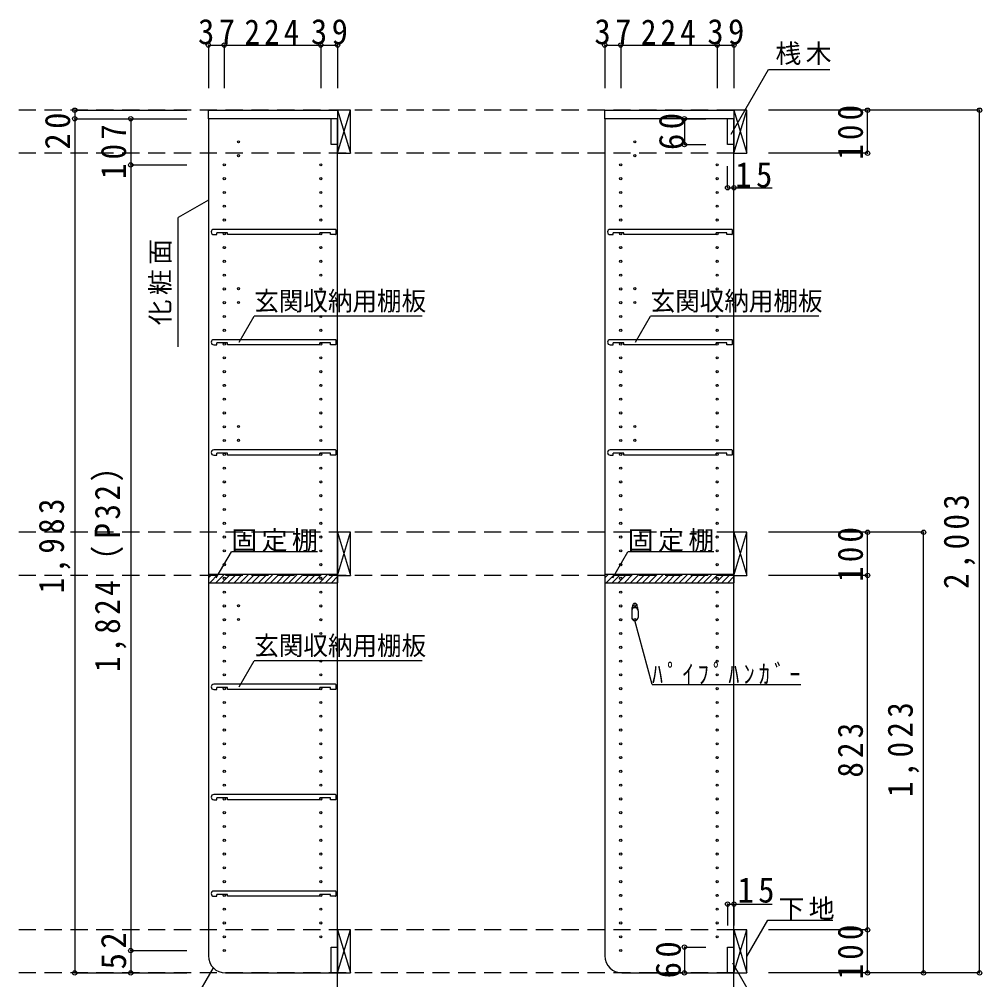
# Model space of a CAD drawing. Units: millimetres at full size, sheet at 1:20; details may follow other scales. Extents: x -8210 to 8210, y -2455 to 3200.
# Drawn here: x 2694 to 4928, y -1250 to 980 of the extents above; entities that cross this region are included whole.
import ezdxf
from ezdxf.enums import TextEntityAlignment as Align

# ---------------------------------------------------------------- set-up
doc = ezdxf.new("R2010")
doc.units = ezdxf.units.MM
doc.header["$LTSCALE"] = 20
doc.header["$PDMODE"] = 32
doc.header["$PDSIZE"] = 10
doc.linetypes.add('CHAIN1', pattern=[8, 5, -1, 1, -1])
doc.linetypes.add('DASHED2', pattern=[3, 2, -1])
for name, color, linetype in [('0-2_本体', 2, 'Continuous'), ('0-3_固定棚', 3, 'Continuous'), ('0-4_可動棚', 3, 'Continuous'), ('0-5', 4, 'Continuous'), ('0-6_ﾊﾟｲﾌﾟﾊﾝｶﾞｰ', 4, 'Continuous'), ('0-7_桟木・巾木', 2, 'Continuous'), ('0-8_引き出し', 3, 'Continuous'), ('0-A_文字', 7, 'Continuous'), ('0-B_寸法', 4, 'Continuous'), ('0-C_ハッチ', 4, 'Continuous')]:
    doc.layers.add(name, color=color, linetype=linetype)
doc.styles.add('ＭＳ ゴシック', font='')
doc.styles.get('ＭＳ ゴシック').set_extended_font_data('MS Gothic')

# ---------------------------------------------------------------- blocks, each defined once
blk = doc.blocks.new('玄関収納用棚')
at = {"layer": '0-4_可動棚', "color": 2}
for p, q in [((132.93, 8.05), (-149.57, 8.05)), ((-142.57, -3.95), (-142.57, 0.35)), ((-117.57, 0.35), (-142.57, 0.35)), ((-117.57, -3.95), (-117.57, 0.35)), ((96.43, -3.95), (96.43, 0.35)), ((134.43, -2.45), (134.43, 6.55)), ((-149.57, -3.95), (-142.57, -3.95)), ((96.43, -3.95), (-117.57, -3.95)), ((132.93, -3.95), (121.43, -3.95))]:
    blk.add_line(p, q, dxfattribs=at)
blk.add_lwpolyline([(121.43, -3.95), (121.43, 0.35), (96.43, 0.35)], dxfattribs=at)
for centre, radius, start, end in [((-149.57, 2.05), 6, 90, 180), ((-149.57, 2.05), 6, 180, 270), ((132.93, 6.55), 1.5, 0, 90), ((132.93, -2.45), 1.5, 270, 0)]:
    blk.add_arc(centre, radius, start, end, dxfattribs=at)

msp = doc.modelspace()

# ---------------------------------------------------------------- linework, layer by layer
at = {"layer": '0-2_本体'}
for p, q in [((3132.59, 748.97), (3132.59, 768.97)), ((3132.59, 768.97), (3432.59, 768.97)), ((3432.59, 768.97), (3432.59, 748.97)), ((4052.59, 748.97), (4052.59, 768.97)), ((4052.59, 768.97), (4352.59, 768.97)), ((4352.59, 768.97), (4352.59, 748.97)), ((3432.59, 748.97), (3132.59, 748.97)), ((4352.59, 748.97), (4052.59, 748.97))]:
    msp.add_line(p, q, dxfattribs=at)
at = {"layer": '0-3_固定棚', "color": 2}
for p, q in [((3132.59, -308.03), (3132.59, -328.03)), ((3132.59, -308.03), (3432.59, -308.03)), ((3432.59, -308.03), (3432.59, -328.03)), ((4052.59, -308.03), (4052.59, -328.03)), ((4052.59, -308.03), (4352.59, -308.03)), ((4352.59, -308.03), (4352.59, -328.03)), ((3132.59, -328.03), (3432.59, -328.03)), ((4052.59, -328.03), (4352.59, -328.03))]:
    msp.add_line(p, q, dxfattribs=at)
at = {"layer": '0-5', "color": 3}
for p, q in [((3432.59, 748.97), (3132.59, 748.97)), ((3132.59, 748.97), (3132.59, -1194.03)), ((3432.59, -1234.03), (3432.59, 748.97)), ((4352.59, 748.97), (4052.59, 748.97)), ((4052.59, 748.97), (4052.59, -1194.03)), ((4352.59, -1234.03), (4352.59, 748.97)), ((3172.59, -1234.03), (3432.59, -1234.03)), ((4092.59, -1234.03), (4352.59, -1234.03))]:
    msp.add_line(p, q, dxfattribs=at)
at = {"layer": '0-5', "color": 2}
for p, q in [((3432.59, -1247.03), (3432.59, -1234.03)), ((4352.59, -1247.03), (4352.59, -1234.03))]:
    msp.add_line(p, q, dxfattribs=at)
at = {"layer": '0-5'}
for centre in [(3202.59, 695.47), (4122.59, 695.47), (3202.59, 663.47), (4122.59, 663.47), (3169.59, 641.97), (3393.59, 641.97), (4089.59, 641.97), (4313.59, 641.97), (3169.59, 609.97), (3393.59, 609.97), (4089.59, 609.97), (4313.59, 609.97), (3169.59, 577.97), (3393.59, 577.97), (4089.59, 577.97), (4313.59, 577.97), (3169.59, 545.97), (3393.59, 545.97), (4089.59, 545.97), (4313.59, 545.97), (3169.59, 513.97), (3393.59, 513.97), (4089.59, 513.97), (4313.59, 513.97), (3169.59, 481.97), (3393.59, 481.97), (4089.59, 481.97), (4313.59, 481.97), (3169.59, 449.97), (3393.59, 449.97), (4089.59, 449.97), (4313.59, 449.97), (3169.59, 417.97), (3393.59, 417.97), (4089.59, 417.97), (4313.59, 417.97), (3169.59, 385.97), (3393.59, 385.97), (4089.59, 385.97), (4313.59, 385.97), (3169.59, 353.97), (3202.59, 354.47), (3393.59, 353.97), (4089.59, 353.97), (4122.59, 354.47), (4313.59, 353.97), (3169.59, 321.97), (3202.59, 322.47), (3393.59, 321.97), (4089.59, 321.97), (4122.59, 322.47), (4313.59, 321.97), (3169.59, 289.97), (3393.59, 289.97), (4089.59, 289.97), (4313.59, 289.97), (3169.59, 257.97), (3393.59, 257.97), (4089.59, 257.97), (4313.59, 257.97), (3169.59, 225.97), (3393.59, 225.97), (4089.59, 225.97), (4313.59, 225.97), (3169.59, 193.97), (3393.59, 193.97), (4089.59, 193.97), (4313.59, 193.97), (3169.59, 161.97), (3393.59, 161.97), (4089.59, 161.97), (4313.59, 161.97), (3169.59, 129.97), (3393.59, 129.97), (4089.59, 129.97), (4313.59, 129.97), (3169.59, 97.97), (3393.59, 97.97), (4089.59, 97.97), (4313.59, 97.97), (3169.59, 65.97), (3393.59, 65.97), (4089.59, 65.97), (4313.59, 65.97), (3169.59, 33.97), (3202.59, 34.47), (3393.59, 33.97), (4089.59, 33.97), (4122.59, 34.47), (4313.59, 33.97), (3169.59, 1.97), (3202.59, 2.47), (3393.59, 1.97), (4089.59, 1.97), (4122.59, 2.47), (4313.59, 1.97), (3169.59, -30.03), (3393.59, -30.03), (4089.59, -30.03), (4313.59, -30.03), (3169.59, -62.03), (3393.59, -62.03), (4089.59, -62.03), (4313.59, -62.03), (3169.59, -94.03), (3393.59, -94.03), (4089.59, -94.03), (4313.59, -94.03), (3169.59, -126.03), (3393.59, -126.03), (4089.59, -126.03), (4313.59, -126.03), (3169.59, -158.03), (3393.59, -158.03), (4089.59, -158.03), (4313.59, -158.03), (3169.59, -190.03), (3393.59, -190.03), (4089.59, -190.03), (4313.59, -190.03), (3169.59, -222.03), (3393.59, -222.03), (4089.59, -222.03), (4313.59, -222.03), (3169.59, -254.03), (3393.59, -254.03), (4089.59, -254.03), (4313.59, -254.03), (3169.59, -286.03), (3393.59, -286.03), (4089.59, -286.03), (4313.59, -286.03), (3169.59, -318.03), (3393.59, -318.03), (4089.59, -318.03), (4313.59, -318.03), (3169.59, -350.03), (3393.59, -350.03), (4089.59, -350.03), (4313.59, -350.03), (3169.59, -382.03), (3202.59, -381.53), (3393.59, -382.03), (4089.59, -382.03), (4122.59, -381.53), (4313.59, -382.03), (3169.59, -414.03), (3202.59, -413.53), (3393.59, -414.03), (4089.59, -414.03), (4122.59, -413.53), (4313.59, -414.03), (3169.59, -446.03), (3393.59, -446.03), (4089.59, -446.03), (4313.59, -446.03), (3169.59, -478.03), (3393.59, -478.03), (4089.59, -478.03), (4313.59, -478.03), (3169.59, -510.03), (3393.59, -510.03), (4089.59, -510.03), (4313.59, -510.03), (3169.59, -542.03), (3393.59, -542.03), (4089.59, -542.03), (4313.59, -542.03), (3169.59, -574.03), (3393.59, -574.03), (4089.59, -574.03), (4313.59, -574.03), (3169.59, -606.03), (3393.59, -606.03), (4089.59, -606.03), (4313.59, -606.03), (3169.59, -638.03), (3393.59, -638.03), (4089.59, -638.03), (4313.59, -638.03), (3169.59, -670.03), (3393.59, -670.03), (4089.59, -670.03), (4313.59, -670.03), (3169.59, -702.03), (3393.59, -702.03), (4089.59, -702.03), (4313.59, -702.03), (3169.59, -734.03), (3393.59, -734.03), (4089.59, -734.03), (4313.59, -734.03), (3169.59, -766.03), (3393.59, -766.03), (4089.59, -766.03), (4313.59, -766.03), (3169.59, -798.03), (3393.59, -798.03), (4089.59, -798.03), (4313.59, -798.03), (3169.59, -830.03), (3393.59, -830.03), (4089.59, -830.03), (4313.59, -830.03), (3169.59, -862.03), (3393.59, -862.03), (4089.59, -862.03), (4313.59, -862.03), (3169.59, -894.03), (3393.59, -894.03), (4089.59, -894.03), (4313.59, -894.03), (3169.59, -926.03), (3393.59, -926.03), (4089.59, -926.03), (4313.59, -926.03), (3169.59, -958.03), (3393.59, -958.03), (4089.59, -958.03), (4313.59, -958.03), (3169.59, -990.03), (3393.59, -990.03), (4089.59, -990.03), (4313.59, -990.03), (3169.59, -1022.03), (3393.59, -1022.03), (4089.59, -1022.03), (4313.59, -1022.03), (3169.59, -1054.03), (3393.59, -1054.03), (4089.59, -1054.03), (4313.59, -1054.03), (3169.59, -1086.03), (3393.59, -1086.03), (4089.59, -1086.03), (4313.59, -1086.03), (3169.59, -1118.03), (3393.59, -1118.03), (4089.59, -1118.03), (4313.59, -1118.03), (3169.59, -1150.03), (3393.59, -1150.03), (4089.59, -1150.03), (4313.59, -1150.03), (3169.59, -1182.03), (4089.59, -1182.03)]:
    msp.add_circle(centre, 2.5, dxfattribs=at)
at = {"layer": '0-5', "color": 3}
for centre in [(3172.59, -1194.03), (4092.59, -1194.03)]:
    msp.add_arc(centre, 40, 180, 270, dxfattribs=at)
at = {"layer": '0-6_ﾊﾟｲﾌﾟﾊﾝｶﾞｰ', "color": 2}
for p, q in [((4115.09, -393.53), (4115.09, -408.53)), ((4130.09, -393.53), (4130.09, -408.53))]:
    msp.add_line(p, q, dxfattribs=at)
at = {"layer": '0-6_ﾊﾟｲﾌﾟﾊﾝｶﾞｰ', "color": 7}
for centre, radius, start, end in [((4122.59, -381.53), 5.5, 0, 180), ((4161.2, -395.05), 46.13, 162.96035, 178.115), ((4083.99, -395.05), 46.13, 1.885, 17.03965)]:
    msp.add_arc(centre, radius, start, end, dxfattribs=at)
at = {"layer": '0-6_ﾊﾟｲﾌﾟﾊﾝｶﾞｰ', "color": 2}
for centre, start, end in [((4122.59, -393.53), 0, 180), ((4122.59, -408.53), 180, 0)]:
    msp.add_arc(centre, 7.5, start, end, dxfattribs=at)
at = {"layer": '0-7_桟木・巾木'}
for p, q in [((3432.59, 748.97), (3417.59, 748.97)), ((3417.59, 688.97), (3417.59, 748.97)), ((3432.59, 748.97), (3432.59, 707.97)), ((4352.59, 748.97), (4337.59, 748.97)), ((4337.59, 688.97), (4337.59, 748.97)), ((4352.59, 748.97), (4352.59, 707.97)), ((3417.59, -1174.03), (3432.59, -1174.03)), ((3432.59, -1174.03), (3432.59, -1234.03)), ((4337.59, -1174.03), (4352.59, -1174.03)), ((4352.59, -1174.03), (4352.59, -1234.03))]:
    msp.add_line(p, q, dxfattribs=at)
for points in [[(3432.59, 688.97), (3421.1, 688.97), (3417.59, 688.97)], [(4352.59, 688.97), (4341.1, 688.97), (4337.59, 688.97)], [(3432.59, -1234.03), (3417.59, -1234.03), (3417.59, -1174.03)], [(4352.59, -1234.03), (4337.59, -1234.03), (4337.59, -1174.03)]]:
    msp.add_lwpolyline(points, dxfattribs=at)
at = {"layer": '0-8_引き出し'}
for p, q in [((3432.59, 768.97), (3432.59, 668.97)), ((3462.59, 768.97), (3432.59, 768.97)), ((3462.59, 668.97), (3462.59, 768.97)), ((4352.59, 768.97), (4352.59, 668.97)), ((4382.59, 768.97), (4352.59, 768.97)), ((4382.59, 668.97), (4382.59, 768.97)), ((3432.59, 668.97), (3462.59, 668.97)), ((4352.59, 668.97), (4382.59, 668.97)), ((3432.59, -1134.03), (3432.59, -1234.03)), ((3462.59, -1134.03), (3432.59, -1134.03)), ((3462.59, -1234.03), (3462.59, -1134.03)), ((4352.59, -1134.03), (4352.59, -1234.03)), ((4382.59, -1134.03), (4352.59, -1134.03)), ((4382.59, -1234.03), (4382.59, -1134.03)), ((3432.59, -1234.03), (3462.59, -1234.03)), ((4352.59, -1234.03), (4382.59, -1234.03))]:
    msp.add_line(p, q, dxfattribs=at)
at = {"layer": '0-8_引き出し', "color": 7}
for p, q in [((3432.59, 668.97), (3462.59, 768.97)), ((3432.59, 768.97), (3462.59, 668.97)), ((4352.59, 668.97), (4382.59, 768.97)), ((4352.59, 768.97), (4382.59, 668.97)), ((3432.59, -211.03), (3462.59, -311.03)), ((3432.59, -311.03), (3462.59, -211.03)), ((4352.59, -211.03), (4382.59, -311.03)), ((4352.59, -311.03), (4382.59, -211.03)), ((3432.59, -1234.03), (3462.59, -1134.03)), ((3432.59, -1134.03), (3462.59, -1234.03)), ((4352.59, -1234.03), (4382.59, -1134.03)), ((4352.59, -1134.03), (4382.59, -1234.03))]:
    msp.add_line(p, q, dxfattribs=at)
at = {"layer": '0-8_引き出し'}
for points in [[(3462.59, -311.03), (3462.59, -211.03), (3432.59, -211.03), (3432.59, -311.03)], [(4382.59, -311.03), (4382.59, -211.03), (4352.59, -211.03), (4352.59, -311.03)]]:
    msp.add_lwpolyline(points, close=True, dxfattribs=at)
at = {"layer": '0-A_文字'}
for p, q in [((4345.92, 713.5), (4432.59, 863.62)), ((4432.59, 863.62), (4574.82, 863.62)), ((3132.59, 559.9), (3062.59, 519.48)), ((3062.59, 219.48), (3062.59, 519.48)), ((3204.09, 230.17), (3239.11, 290.82)), ((3629.11, 290.82), (3239.11, 290.82)), ((4124.09, 230.17), (4159.11, 290.82)), ((4549.11, 290.82), (4159.11, 290.82)), ((3151.14, -317.1), (3186.16, -256.44)), ((3386.16, -256.44), (3186.16, -256.44)), ((4071.14, -317.1), (4106.16, -256.44)), ((4306.16, -256.44), (4106.16, -256.44)), ((4162.33, -564.34), (4122.59, -416.03)), ((3204.09, -569.83), (3239.11, -509.18)), ((3629.11, -509.18), (3239.11, -509.18)), ((4162.33, -564.34), (4507.33, -564.34)), ((4382.59, -1195.72), (4431.36, -1111.25)), ((4431.36, -1111.25), (4581.89, -1111.25)), ((3143.74, -1221.74), (3087.1, -1319.85))]:
    msp.add_line(p, q, dxfattribs=at)
at = {"layer": '0-A_文字', "linetype": 'CHAIN1'}
for p, q in [((3432.59, -1334.03), (3432.59, -1234.03)), ((4352.59, -1334.03), (4352.59, -1234.03))]:
    msp.add_line(p, q, dxfattribs=at)
at = {"layer": '0-A_文字'}
msp.add_lwpolyline([(4348.78, -1210.3), (4412.03, -1319.85), (4538.06, -1319.85)], dxfattribs=at)
at = {"layer": '0-B_寸法'}
for p, q in [((3132.59, 919.97), (3432.59, 919.97)), ((3132.59, 919.97), (3132.59, 819.97)), ((3169.59, 919.97), (3169.59, 819.97)), ((3393.59, 919.97), (3393.59, 819.97)), ((3432.59, 919.97), (3432.59, 819.97)), ((4052.59, 919.97), (4352.59, 919.97)), ((4052.59, 919.97), (4052.59, 819.97)), ((4089.59, 919.97), (4089.59, 819.97)), ((4313.59, 919.97), (4313.59, 819.97)), ((4352.59, 919.97), (4352.59, 819.97)), ((2822.59, 768.97), (2822.59, 748.97)), ((2822.59, 768.97), (3082.59, 768.97)), ((4662.59, 768.97), (4432.59, 768.97)), ((4922.59, 768.97), (4432.59, 768.97)), ((4662.59, 668.97), (4662.59, 768.97)), ((4922.59, -1234.03), (4922.59, 768.97)), ((2822.59, 748.97), (3082.59, 748.97)), ((2822.59, 748.97), (2822.59, -1234.03)), ((2952.59, 748.97), (3082.59, 748.97)), ((2952.59, 748.97), (2952.59, 641.97)), ((4237.59, 748.97), (4237.59, 688.97)), ((4237.59, 748.97), (4287.59, 748.97)), ((4237.59, 688.97), (4287.59, 688.97)), ((4662.59, 668.97), (4432.59, 668.97)), ((2952.59, 641.97), (3082.59, 641.97)), ((2952.59, 641.97), (2952.59, -1182.03)), ((4337.59, 588.97), (4337.59, 638.97)), ((4352.59, 588.97), (4352.59, 638.97)), ((4337.59, 588.97), (4441.23, 588.97)), ((4662.59, -211.03), (4432.59, -211.03)), ((4792.59, -211.03), (4662.59, -211.03)), ((4662.59, -311.03), (4662.59, -211.03)), ((4792.59, -1234.03), (4792.59, -211.03)), ((4662.59, -311.03), (4432.59, -311.03)), ((4662.59, -1134.03), (4662.59, -311.03)), ((4337.59, -1074.03), (4337.59, -1124.03)), ((4337.59, -1074.03), (4441.05, -1074.03)), ((4352.59, -1074.03), (4352.59, -1124.03)), ((4662.59, -1134.03), (4432.59, -1134.03)), ((4662.59, -1234.03), (4662.59, -1134.03)), ((2952.59, -1182.03), (3082.59, -1182.03)), ((2952.59, -1182.03), (2952.59, -1234.03)), ((4237.59, -1174.03), (4237.59, -1234.03)), ((4237.59, -1174.03), (4287.59, -1174.03)), ((2822.59, -1234.03), (3082.59, -1234.03)), ((2952.59, -1234.03), (3082.59, -1234.03)), ((4237.59, -1234.03), (4287.59, -1234.03)), ((4662.59, -1234.03), (4432.59, -1234.03)), ((4922.59, -1234.03), (4432.59, -1234.03)), ((4792.59, -1234.03), (4662.59, -1234.03))]:
    msp.add_line(p, q, dxfattribs=at)
at = {"layer": '0-B_寸法', "linetype": 'DASHED2'}
for p, q in [((4352.59, 768.97), (976.67, 768.97)), ((4352.59, 668.97), (976.67, 668.97)), ((4352.59, -211.03), (976.67, -211.03)), ((4352.59, -311.03), (976.67, -311.03)), ((4352.59, -1134.03), (976.67, -1134.03)), ((4352.59, -1234.03), (976.67, -1234.03))]:
    msp.add_line(p, q, dxfattribs=at)
at = {"layer": '0-B_寸法', "color": 7}
for p in [(3132.59, 919.97), (3169.59, 919.97), (3393.59, 919.97), (3432.59, 919.97), (4052.59, 919.97), (4089.59, 919.97), (4313.59, 919.97), (4352.59, 919.97), (2822.59, 768.97), (4662.59, 768.97), (4922.59, 768.97), (2822.59, 748.97), (2952.59, 748.97), (4237.59, 748.97), (4237.59, 688.97), (4662.59, 668.97), (2952.59, 641.97), (4337.59, 588.97), (4352.59, 588.97), (4662.59, -211.03), (4792.59, -211.03), (4662.59, -311.03), (4337.59, -1074.03), (4352.59, -1074.03), (4662.59, -1134.03), (2952.59, -1182.03), (4237.59, -1174.03), (2822.59, -1234.03), (2952.59, -1234.03), (4237.59, -1234.03), (4662.59, -1234.03), (4792.59, -1234.03), (4922.59, -1234.03)]:
    msp.add_point(p, dxfattribs=at)
at = {"layer": '0-C_ハッチ'}
for p, q in [((3132.59, -316.98), (3141.54, -308.03)), ((3135.68, -328.03), (3155.68, -308.03)), ((3149.82, -328.03), (3169.82, -308.03)), ((3163.97, -328.03), (3183.97, -308.03)), ((3178.11, -328.03), (3198.11, -308.03)), ((3192.25, -328.03), (3212.25, -308.03)), ((3206.39, -328.03), (3226.39, -308.03)), ((3220.53, -328.03), (3240.53, -308.03)), ((3234.68, -328.03), (3254.68, -308.03)), ((3248.82, -328.03), (3268.82, -308.03)), ((3262.96, -328.03), (3282.96, -308.03)), ((3277.1, -328.03), (3297.1, -308.03)), ((3291.25, -328.03), (3311.25, -308.03)), ((3305.39, -328.03), (3325.39, -308.03)), ((3319.53, -328.03), (3339.53, -308.03)), ((3333.67, -328.03), (3353.67, -308.03)), ((3347.81, -328.03), (3367.81, -308.03)), ((3361.96, -328.03), (3381.96, -308.03)), ((3376.1, -328.03), (3396.1, -308.03)), ((3390.24, -328.03), (3410.24, -308.03)), ((3404.38, -328.03), (3424.38, -308.03)), ((4052.59, -316.98), (4061.54, -308.03)), ((4055.68, -328.03), (4075.68, -308.03)), ((4069.82, -328.03), (4089.82, -308.03)), ((4083.97, -328.03), (4103.97, -308.03)), ((4098.11, -328.03), (4118.11, -308.03)), ((4112.25, -328.03), (4132.25, -308.03)), ((4126.39, -328.03), (4146.39, -308.03)), ((4140.53, -328.03), (4160.53, -308.03)), ((4154.68, -328.03), (4174.68, -308.03)), ((4168.82, -328.03), (4188.82, -308.03)), ((4182.96, -328.03), (4202.96, -308.03)), ((4197.1, -328.03), (4217.1, -308.03)), ((4211.25, -328.03), (4231.25, -308.03)), ((4225.39, -328.03), (4245.39, -308.03)), ((4239.53, -328.03), (4259.53, -308.03)), ((4253.67, -328.03), (4273.67, -308.03)), ((4267.81, -328.03), (4287.81, -308.03)), ((4281.96, -328.03), (4301.96, -308.03)), ((4296.1, -328.03), (4316.1, -308.03)), ((4310.24, -328.03), (4330.24, -308.03)), ((4324.38, -328.03), (4344.38, -308.03)), ((3418.52, -328.03), (3432.59, -313.96)), ((4338.52, -328.03), (4352.59, -313.96))]:
    msp.add_line(p, q, dxfattribs=at)

# ---------------------------------------------------------------- block references
at = {"layer": '0-4_可動棚'}
for p in [(3294.66, 484.11), (4214.66, 484.11), (3294.66, 228.11), (4214.66, 228.11), (3294.66, -27.89), (4214.66, -27.89), (3294.66, -571.89), (3294.66, -827.89), (3294.66, -1051.89)]:
    msp.add_blockref('玄関収納用棚', p, dxfattribs=at)

# ---------------------------------------------------------------- texts
at = {"layer": '0-A_文字', "style": 'ＭＳ ゴシック', "width": 0.95}
for p in [(3239.11, 290.82), (4159.11, 290.82), (3239.11, -509.18)]:
    msp.add_text('玄関収納用棚板', height=43.99, dxfattribs=at).set_placement(p, align=Align.BOTTOM_LEFT)
at = {"layer": '0-A_文字', "char_height": 43.99, "attachment_point": 7, "style": 'ＭＳ ゴシック'}
for s, insert in [('\\T1.17;桟木', (4448.8, 873.83)), ('\\T1.17;固定棚', (3186.16, -256.44)), ('\\T1.17;固定棚', (4106.16, -256.44)), ('\\T1.39;\\W0.85;ﾊﾟｲﾌﾟﾊﾝｶﾞｰ', (4162.33, -564.34)), ('\\T1.17;下地', (4455.86, -1111.25))]:
    msp.add_mtext(s, dxfattribs=dict(at, insert=insert))
at = {"layer": '0-A_文字', "insert": (3047.59, 269.48), "char_height": 43.99, "attachment_point": 7, "rotation": 90, "style": 'ＭＳ ゴシック'}
msp.add_mtext('\\T1.17;化粧面', dxfattribs=at)
at = {"layer": '0-B_寸法', "color": 7, "char_height": 58.65, "attachment_point": 7, "style": 'ＭＳ ゴシック'}
for s, insert in [('\\T1.27;\\W0.95;37', (3108.59, 921.18)), ('\\T1.27;\\W0.9;224', (3216.59, 921.18)), ('\\T1.27;\\W0.95;39', (3370.59, 921.18)), ('\\T1.27;\\W0.95;37', (4028.59, 921.18)), ('\\T1.27;\\W0.9;224', (4136.59, 921.18)), ('\\T1.27;\\W0.95;39', (4290.59, 921.18)), ('\\T1.27;\\W0.95;15', (4355.48, 588.97)), ('\\T1.27;\\W0.95;15', (4360.51, -1071.56))]:
    msp.add_mtext(s, dxfattribs=dict(at, insert=insert))
at = {"layer": '0-B_寸法', "color": 7, "char_height": 58.65, "attachment_point": 7, "rotation": 90, "style": 'ＭＳ ゴシック'}
for s, insert in [('\\T1.27;\\W0.9;100', (4652.59, 653.97)), ('\\T1.27;\\W0.95;20', (2812.59, 677.45)), ('\\T1.27;\\W0.95;60', (4237.59, 676.47)), ('\\T1.27;\\W0.9;107', (2942.59, 608.97)), ('\\T1.23;\\W0.9;1,824（P32）', (2942.59, -535.03)), ('\\T1.28;\\W0.9;2,003', (4912.59, -342.53)), ('\\T1.28;\\W0.9;1,983', (2812.59, -352.53)), ('\\T1.27;\\W0.9;100', (4652.59, -326.03)), ('\\T1.28;\\W0.9;1,023', (4782.59, -825.53)), ('\\T1.27;\\W0.9;823', (4652.59, -780.53)), ('\\T1.27;\\W0.9;100', (4652.59, -1249.03)), ('\\T1.27;\\W0.95;52', (2942.59, -1225.77)), ('\\T1.27;\\W0.95;60', (4229.98, -1246.53))]:
    msp.add_mtext(s, dxfattribs=dict(at, insert=insert))

doc.saveas('drawing.dxf')
